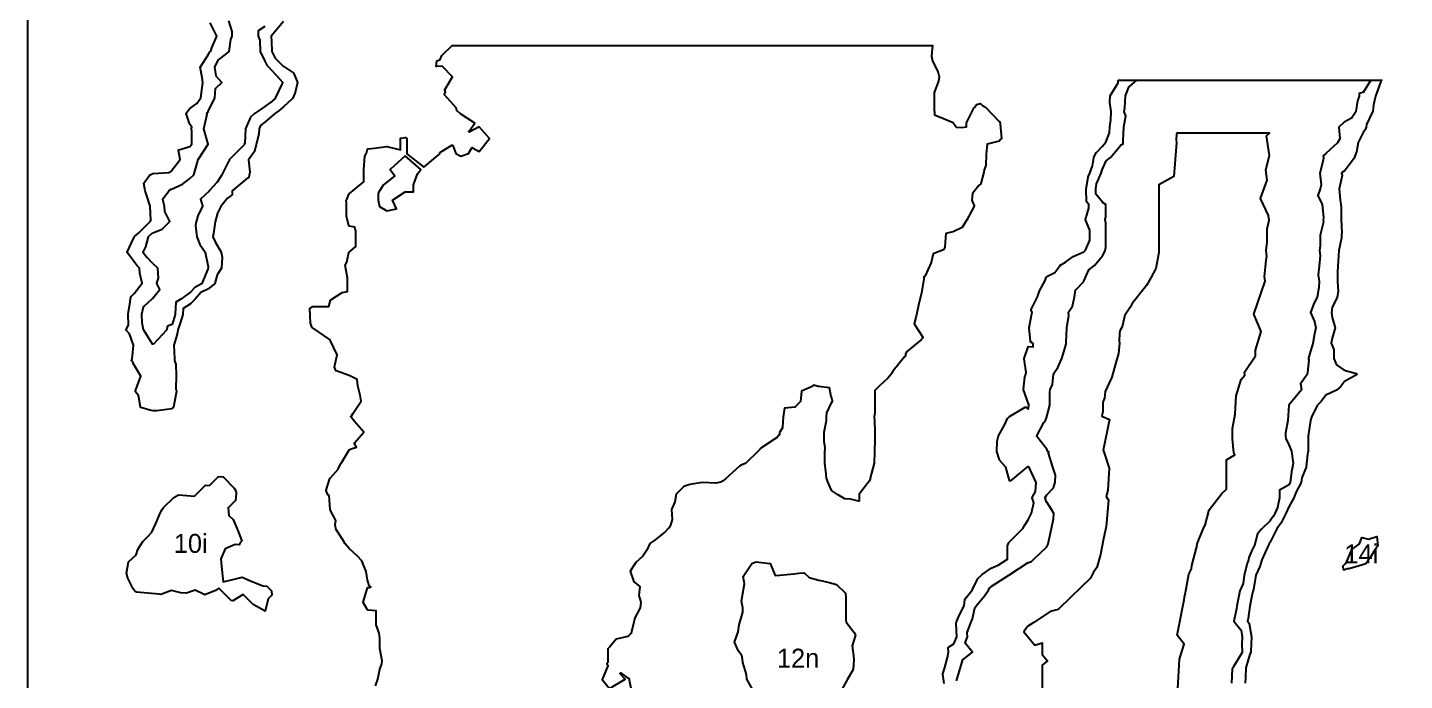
# Model space of a CAD drawing. Header units: millimetres. Extents: x 0 to 500, y 0 to 700.
# Drawn here: x 0 to 181.5, y 363.4 to 449.5 of the extents above; entities that cross this region are included whole.
import ezdxf
from ezdxf.enums import TextEntityAlignment as Align

# ---------------------------------------------------------------- set-up
doc = ezdxf.new("R2010")
doc.units = ezdxf.units.MM
for name, color, linetype in [('CORTE', 1, 'Continuous'), ('GRABADO', 5, 'Continuous'), ('HOJA', 8, 'Continuous')]:
    doc.layers.add(name, color=color, linetype=linetype)

msp = doc.modelspace()

# ---------------------------------------------------------------- linework, layer by layer
at = {"layer": 'CORTE'}
for points in [[(33.72, 450.33), (32.12, 448.38), (32.15, 447.69), (32.21, 446.38), (32.63, 445.5), (33.71, 444.44), (33.8, 444.39), (35.1, 443.51), (35.11, 443.5), (35.11, 443.5), (35.12, 443.48), (35.12, 443.48), (35.57, 442.31), (35.57, 442.31), (35.57, 442.3), (35.57, 442.29), (35.57, 442.29), (35.57, 442.28), (35.57, 442.28), (35.29, 440.98), (35.29, 440.97), (35.28, 440.97), (34.95, 440.22), (34.95, 440.22), (34.95, 440.21), (34.94, 440.2), (34.94, 440.2), (33.72, 439.06), (33.72, 439.06), (33.19, 438.59), (33.18, 438.59), (32.56, 438.15), (31.26, 437.07), (30.71, 436.61), (30.53, 436.16), (30.49, 435.51), (30.49, 435.5), (30.49, 435.49), (30.15, 434.12), (29.93, 433.21), (29.93, 433.21), (29.92, 433.21), (29.92, 433.2), (29.92, 433.19), (29.13, 432.08), (29.3, 430.45), (29.3, 430.45), (29.3, 430.44), (29.3, 430.43), (29.3, 430.43), (29.2, 430.05), (29.17, 429.78), (29.17, 429.78), (29.17, 429.77), (29.16, 429.76), (29.16, 429.75), (29.15, 429.74), (29.14, 429.74), (29.14, 429.73), (28.82, 429.52), (26.98, 427.99), (26.98, 427.54), (26.98, 427.53), (26.98, 427.53), (26.98, 427.52), (26.97, 427.51), (26.97, 427.5), (26.96, 427.49), (26.96, 427.49), (26.38, 427.05), (25.49, 425.95), (25.06, 425.04), (24.75, 423.93), (24.53, 422.38), (24.53, 422.37), (24.43, 421.92), (24.73, 421.29), (25.52, 419.91), (25.52, 419.9), (25.52, 419.89), (25.53, 419.89), (25.53, 419.89), (25.64, 419.25), (25.64, 419.24), (25.64, 419.23), (25.57, 417.83), (25.57, 417.82), (25.57, 417.82), (25.57, 417.81), (25.56, 417.8), (25.56, 417.8), (25.56, 417.79), (24.98, 416.94), (24.68, 415.78), (24.68, 415.77), (24.67, 415.76), (24.67, 415.75), (24.66, 415.75), (24.66, 415.75), (24.66, 415.74), (23.92, 415.15), (23.92, 415.15), (23.92, 415.14), (22.84, 414.6), (22.08, 413.71), (22.08, 413.71), (21.49, 413.09), (21.48, 413.09), (21.48, 413.08), (20.53, 412.49), (20.49, 411.72), (20.49, 411.71), (20.49, 411.7), (20.49, 411.7), (20.13, 410.55), (19.83, 409.66), (19.74, 409.11), (19.74, 409.1), (19.28, 407.64), (19.39, 405.88), (19.39, 405.62), (19.52, 405.24), (19.53, 405.24), (19.53, 405.23), (19.53, 405.22), (19.59, 403.57), (19.59, 403.57), (19.53, 401.93), (19.65, 401.55), (19.65, 401.55), (19.65, 401.54), (19.65, 401.53), (19.65, 401.52), (19.65, 401.52), (19.56, 401.1), (19.22, 399.48), (19.22, 399.47), (19.22, 399.46), (19.22, 399.46), (19.21, 399.45), (19.21, 399.44), (19.2, 399.44), (19.04, 399.28), (19.03, 399.27), (19.03, 399.27), (19.02, 399.26), (19.02, 399.26), (19.01, 399.26), (17.05, 399), (16.54, 399), (16.11, 399.07), (16.1, 399.07), (14.95, 399.42), (14.94, 399.42), (14.93, 399.43), (14.92, 399.43), (14.91, 399.44), (14.91, 399.45), (14.9, 399.46), (14.9, 399.47), (14.89, 399.48), (14.64, 400.99), (14.23, 401.48), (14.23, 401.49), (14.22, 401.49), (14.22, 401.5), (14.22, 401.51), (14.22, 401.51), (14.22, 401.52), (14.21, 401.53), (14.22, 401.54), (14.22, 401.54), (14.25, 401.73), (14.25, 401.73), (14.25, 401.74), (14.26, 401.75), (14.92, 403.56), (14.03, 405.1), (13.86, 405.41), (13.73, 405.56), (13.73, 405.56), (13.73, 405.57), (13.72, 405.58), (13.72, 405.58), (13.72, 405.59), (13.72, 405.6), (13.72, 405.6), (13.72, 405.61), (13.72, 405.62), (13.72, 405.63), (13.72, 405.63), (13.79, 405.82), (13.97, 407.64), (13.44, 409.15), (13.02, 409.64), (13.02, 409.64), (13.01, 409.65), (13.01, 409.65), (13.01, 409.66), (13, 409.67), (13, 409.67), (13, 409.68), (13, 409.69), (13, 409.7), (13.01, 409.7), (13.01, 409.71), (13.32, 410.29), (13.25, 411.72), (13.25, 411.73), (13.25, 411.73), (13.54, 413.37), (13.58, 413.77), (13.58, 413.77), (13.58, 413.78), (13.67, 414.08), (13.67, 414.08), (13.68, 414.09), (13.68, 414.1), (13.69, 414.11), (14.04, 414.46), (15.12, 415.81), (14.81, 417.16), (14.81, 417.16), (14.81, 417.17), (14.77, 417.8), (14.45, 418.12), (14.45, 418.12), (14.04, 418.65), (13.16, 419.83), (13.16, 419.83), (13.16, 419.84), (13.15, 419.85), (13.15, 419.85), (13.15, 419.86), (13.15, 419.87), (13.15, 419.87), (13.15, 419.88), (13.15, 419.89), (13.15, 419.9), (14.03, 421.82), (14.07, 421.9), (14.08, 421.93), (14.08, 421.93), (14.08, 421.94), (14.09, 421.95), (14.09, 421.96), (14.1, 421.96), (14.65, 422.47), (16.23, 423.99), (16.26, 424.13), (16.15, 425.97), (15.71, 427.36), (15.51, 428), (15.5, 428.01), (15.32, 428.97), (15.32, 428.97), (15.32, 428.98), (15.32, 428.99), (15.32, 429), (15.32, 429), (15.33, 429.01), (15.33, 429.02), (15.33, 429.02), (16.11, 430.11), (16.12, 430.11), (16.12, 430.12), (16.13, 430.12), (16.14, 430.13), (16.14, 430.13), (16.15, 430.13), (16.52, 430.27), (16.53, 430.28), (16.54, 430.28), (18.61, 430.43), (18.94, 430.6), (20.13, 432.12), (19.88, 433.32), (19.88, 433.33), (19.88, 433.33), (19.88, 433.34), (19.88, 433.35), (19.88, 433.36), (19.88, 433.37), (19.89, 433.37), (19.89, 433.37), (19.89, 433.38), (19.9, 433.39), (19.9, 433.39), (19.91, 433.4), (19.92, 433.4), (19.92, 433.4), (19.93, 433.41), (21.39, 433.84), (21.66, 434.17), (21.66, 435.91), (21.6, 436.16), (21.59, 436.16), (21.59, 436.17), (21.59, 436.18), (21.59, 436.18), (21.59, 436.19), (21.64, 436.41), (21.37, 436.86), (21.37, 436.87), (21.36, 436.88), (20.9, 438.19), (20.9, 438.2), (20.9, 438.2), (20.9, 438.21), (20.9, 438.22), (20.9, 438.23), (20.9, 438.23), (20.91, 438.24), (20.91, 438.25), (20.91, 438.25), (20.92, 438.26), (21.37, 438.83), (21.38, 438.84), (21.38, 438.84), (22.32, 439.52), (22.84, 440.28), (23.01, 441.64), (23.1, 442.29), (23.01, 442.94), (22.77, 444.32), (22.77, 444.32), (22.76, 444.33), (22.77, 444.34), (22.77, 444.35), (22.77, 444.35), (22.77, 444.36), (22.77, 444.36), (22.78, 444.37), (23.82, 445.94), (23.98, 446.26), (23.98, 446.26), (23.99, 446.27), (23.99, 446.28), (24, 446.28), (24.17, 446.41), (24.24, 446.75), (24.24, 446.75), (24.24, 446.76), (24.96, 448.4), (24.09, 450.18)], [(45.87, 362.73), (46.16, 363.58), (46.42, 364.92), (46.42, 364.92), (46.43, 364.93), (46.69, 365.62), (46.75, 366.02), (46.43, 367.62), (46.43, 367.63), (46.43, 367.63), (46.43, 368.98), (46.37, 369.66), (45.96, 370.74), (45.96, 370.74), (45.96, 370.75), (45.95, 370.75), (45.95, 370.76), (45.95, 372.59), (44.88, 372.7), (44.87, 372.7), (44.87, 372.7), (44.86, 372.71), (44.85, 372.71), (44.85, 372.71), (44.84, 372.72), (44.83, 372.72), (44.83, 372.73), (44.83, 372.73), (44.24, 373.71), (44.24, 373.72), (44.23, 373.73), (44.23, 373.73), (44.23, 373.74), (44.23, 373.74), (44.23, 373.75), (44.23, 373.77), (44.23, 373.77), (44.82, 375.62), (44.82, 375.62), (44.82, 375.63), (44.83, 375.64), (44.83, 375.64), (44.84, 375.65), (44.85, 375.66), (44.85, 375.66), (44.86, 375.66), (44.87, 375.67), (44.87, 375.67), (45.06, 375.7), (45.25, 375.79), (45.06, 375.9), (45.06, 375.9), (45.05, 375.91), (45.04, 375.91), (45.04, 375.92), (45.04, 375.92), (45.03, 375.93), (45.03, 375.94), (45.03, 375.94), (44.82, 376.65), (44.81, 376.65), (44.65, 377.81), (44.07, 379.19), (43.49, 379.81), (42.39, 380.81), (42.39, 380.81), (41.88, 381.44), (41.88, 381.44), (41.63, 381.86), (40.71, 383.25), (40.71, 383.26), (40.7, 383.26), (40.7, 383.27), (40.7, 383.27), (40.56, 383.92), (40.56, 383.93), (40.56, 383.94), (40.56, 383.95), (40.62, 384.51), (39.93, 385.85), (39.93, 385.86), (39.92, 385.87), (39.9, 385.96), (39.9, 385.96), (39.75, 387.83), (39.56, 387.95), (39.55, 387.96), (39.54, 387.97), (39.54, 387.97), (39.53, 387.98), (39.53, 387.99), (39.37, 388.46), (39.37, 388.46), (39.36, 388.48), (39.37, 388.49), (39.37, 388.49), (39.37, 388.5), (39.84, 390.08), (39.85, 390.08), (39.85, 390.09), (39.85, 390.1), (39.86, 390.11), (39.87, 390.11), (39.87, 390.12), (39.88, 390.12), (39.95, 390.16), (40.96, 391.28), (41.36, 392.13), (41.37, 392.13), (42.38, 393.82), (42.38, 393.82), (42.39, 393.83), (42.39, 393.83), (42.4, 393.84), (42.41, 393.85), (42.68, 393.98), (42.68, 393.98), (43.38, 394.18), (43.08, 394.68), (43.08, 394.68), (43.07, 394.69), (43.07, 394.69), (43.07, 394.7), (43.07, 394.71), (43.07, 394.72), (43.07, 394.73), (43.07, 394.73), (43.07, 394.74), (43.08, 394.75), (43.08, 394.75), (43.08, 394.76), (43.09, 394.76), (44.35, 396.17), (43.09, 397.57), (43.09, 397.58), (42.65, 398.16), (42.64, 398.17), (42.64, 398.17), (42.64, 398.18), (42.63, 398.19), (42.63, 398.2), (42.63, 398.2), (42.63, 398.21), (42.63, 398.22), (42.63, 398.23), (42.64, 398.23), (42.64, 398.24), (42.64, 398.24), (42.91, 398.68), (42.91, 398.69), (43.96, 400.26), (43.85, 401.03), (43.56, 402.27), (43.45, 403.13), (42.41, 403.63), (40.67, 404.25), (40.67, 404.25), (40.66, 404.26), (40.65, 404.26), (40.65, 404.26), (40.64, 404.27), (40.64, 404.27), (40.64, 404.28), (40.63, 404.28), (40.63, 404.29), (40.45, 404.73), (40.45, 404.74), (40.45, 404.75), (40.45, 404.75), (40.45, 404.76), (40.45, 404.77), (40.45, 404.78), (40.83, 406.35), (39.93, 408.23), (39.93, 408.23), (39.92, 408.24), (39.92, 408.24), (39.91, 408.32), (39.9, 408.33), (39.9, 408.33), (39.89, 408.33), (39.89, 408.33), (37.51, 409.99), (37.5, 409.99), (37.5, 409.99), (37.49, 410), (37.49, 410), (37.48, 410.01), (37.48, 410.02), (37.39, 410.33), (37.36, 410.4), (37.36, 410.4), (37.35, 410.41), (37.35, 410.41), (37.32, 410.55), (37.32, 410.56), (37.2, 412.47), (37.2, 412.48), (37.2, 412.49), (37.21, 412.5), (37.21, 412.51), (37.22, 412.52), (37.22, 412.53), (37.23, 412.53), (37.23, 412.53), (37.51, 412.72), (37.52, 412.72), (37.52, 412.72), (37.53, 412.73), (37.54, 412.73), (37.54, 412.73), (37.55, 412.73), (39.72, 412.73), (39.92, 413.58), (39.93, 413.58), (39.93, 413.59), (39.93, 413.6), (39.94, 413.61), (39.95, 413.62), (39.95, 413.62), (39.96, 413.62), (41.48, 414.57), (41.48, 414.58), (41.49, 414.58), (41.5, 414.58), (42.17, 414.74), (42.17, 416.54), (41.89, 418.18), (41.89, 418.18), (41.89, 418.19), (41.89, 418.19), (41.89, 418.2), (41.89, 418.21), (42.07, 418.61), (42.14, 418.8), (42.37, 419.88), (42.37, 419.89), (42.37, 419.89), (42.38, 419.9), (42.38, 419.91), (42.39, 419.91), (42.39, 419.92), (42.39, 419.92), (43.28, 420.66), (43.28, 422.65), (43.14, 423.23), (42.43, 423.35), (42.42, 423.35), (42.42, 423.35), (42.41, 423.35), (42.4, 423.36), (42.4, 423.36), (42.39, 423.37), (42.39, 423.37), (42.38, 423.38), (42.38, 423.38), (42.38, 423.39), (42.37, 423.4), (42.37, 423.4), (42.04, 424.68), (42.03, 424.69), (42.03, 424.69), (42.03, 424.7), (42.03, 426.46), (42.02, 426.74), (42.02, 426.74), (42.02, 426.75), (42.02, 426.76), (42.03, 426.77), (42.03, 426.77), (42.14, 426.96), (42.37, 427.57), (42.38, 427.57), (42.38, 427.58), (42.38, 427.58), (42.39, 427.59), (42.39, 427.59), (43.88, 428.83), (44.33, 429.21), (44.33, 430.82), (44.33, 430.82), (44.47, 432.57), (44.47, 432.57), (44.47, 432.58), (44.47, 432.59), (44.47, 432.59), (44.64, 432.88), (44.67, 432.99), (44.82, 433.5), (44.82, 433.5), (44.82, 433.51), (44.82, 433.51), (44.83, 433.52), (44.84, 433.53), (44.84, 433.53), (44.85, 433.54), (44.85, 433.54), (44.86, 433.54), (44.87, 433.55), (44.87, 433.55), (44.88, 433.55), (45.75, 433.65), (47.33, 433.84), (47.33, 433.84), (47.34, 433.84), (47.35, 433.84), (49.15, 433.41), (49.15, 434.89), (49.15, 434.9), (49.15, 434.91), (49.16, 434.93), (49.16, 434.93), (49.16, 434.94), (49.17, 434.94), (49.18, 434.95), (49.18, 434.95), (49.19, 434.96), (49.2, 434.96), (49.2, 434.96), (49.21, 434.96), (49.77, 435.05), (49.78, 435.05), (49.79, 435.05), (49.8, 435.05), (49.81, 435.05), (49.81, 435.05), (49.82, 435.04), (49.96, 434.95), (49.96, 434.95), (49.97, 434.94), (49.97, 434.94), (49.97, 434.93), (49.98, 434.92), (49.98, 434.92), (49.98, 434.91), (49.99, 434.9), (49.99, 434.9), (49.99, 434.89), (49.99, 432.96), (49.99, 432.89), (52.22, 431.12), (54.35, 432.89), (54.36, 433.06), (54.36, 433.06), (54.36, 433.07), (54.36, 433.07), (54.37, 433.08), (54.37, 433.09), (54.37, 433.09), (54.38, 433.1), (54.39, 433.11), (54.4, 433.11), (54.4, 433.12), (54.64, 433.23), (55.94, 434.01), (55.95, 434.01), (55.95, 434.01), (55.96, 434.01), (55.97, 434.01), (55.97, 434.01), (55.98, 434.02), (55.99, 434.01), (55.99, 434.01), (56, 434.01), (56.01, 434.01), (56.01, 434), (56.02, 434), (56.02, 434), (56.03, 433.99), (56.04, 433.99), (56.04, 433.98), (56.04, 433.98), (56.05, 433.97), (56.47, 432.91), (57.12, 432.58), (58.12, 432.91), (58.57, 433.67), (58.57, 433.67), (58.58, 433.68), (58.59, 433.68), (58.59, 433.69), (58.6, 433.69), (58.61, 433.7), (58.61, 433.7), (58.62, 433.7), (58.63, 433.7), (58.64, 433.7), (58.65, 433.7), (58.66, 433.7), (58.66, 433.69), (58.67, 433.69), (59.54, 433.18), (60.91, 434.89), (59.54, 436.44), (58.29, 435.77), (58.29, 435.77), (58.28, 435.77), (58.27, 435.77), (58.26, 435.76), (58.26, 435.76), (58.25, 435.76), (58.24, 435.77), (58.24, 435.77), (58.23, 435.77), (58.22, 435.77), (58.21, 435.78), (58.21, 435.78), (58.2, 435.79), (58.2, 435.79), (58.19, 435.8), (58.19, 435.8), (58.19, 435.81), (58.18, 435.82), (58.18, 435.82), (58.18, 435.83), (58.18, 435.84), (58.18, 435.84), (58.18, 435.85), (58.18, 435.86), (58.19, 435.87), (58.19, 435.88), (58.2, 435.88), (58.98, 436.91), (57.08, 438.15), (57.07, 438.16), (57.07, 438.16), (56.63, 438.55), (56.63, 438.55), (56.62, 438.56), (56.62, 438.57), (56.61, 438.57), (56.61, 438.58), (56.5, 438.93), (54.96, 440.66), (54.96, 440.67), (54.96, 440.67), (54.95, 440.68), (54.95, 440.69), (54.95, 440.7), (54.95, 440.71), (54.95, 440.71), (54.95, 440.72), (54.95, 440.73), (54.95, 440.74), (54.95, 440.74), (54.95, 440.75), (55.11, 441.01), (55.02, 441.33), (55.02, 441.34), (55.02, 441.35), (55.02, 441.36), (55.02, 441.37), (55.02, 441.38), (55.02, 441.39), (55.03, 441.39), (56.01, 443.03), (54.64, 444.46), (53.93, 444.38), (53.92, 444.38), (53.92, 444.38), (53.91, 444.38), (53.9, 444.38), (53.9, 444.39), (53.89, 444.39), (53.88, 444.4), (53.87, 444.4), (53.87, 444.41), (53.86, 444.41), (53.86, 444.42), (53.85, 444.43), (53.85, 444.44), (53.85, 444.44), (53.85, 444.45), (53.85, 444.46), (53.94, 445.09), (53.94, 445.1), (53.95, 445.11), (53.95, 445.11), (53.95, 445.12), (53.96, 445.13), (53.97, 445.14), (53.97, 445.14), (53.98, 445.14), (53.98, 445.15), (53.99, 445.15), (54.41, 445.31), (54.6, 445.83), (54.6, 445.84), (54.61, 445.85), (54.62, 445.86), (55.97, 447.17), (55.98, 447.18), (55.99, 447.18), (55.99, 447.19), (56, 447.19), (56.01, 447.19), (56.01, 447.19), (56.02, 447.19), (58.51, 447.19), (61.36, 447.19), (64.19, 447.19), (67, 447.19), (69.4, 447.19), (72.18, 447.19), (81.73, 447.19), (84.46, 447.19), (89.22, 447.19), (91.6, 447.19), (94.29, 447.19), (96.96, 447.19), (99.32, 447.19), (100.53, 447.19), (103.77, 447.19), (106.41, 447.19), (119.29, 447.19), (119.29, 447.19), (119.16, 445.77), (119.28, 445.1), (119.98, 443.73), (119.98, 443.73), (119.99, 443.72), (120.15, 443.05), (120.15, 443.05), (120.15, 443.04), (120.1, 442.47), (120.1, 442.46), (120.1, 442.46), (119.51, 440.99), (119.51, 438.97), (119.57, 438.01), (120.73, 437.56), (120.73, 437.56), (122, 437), (122, 436.99), (122.01, 436.99), (122.02, 436.98), (122.46, 436.39), (123.14, 436.35), (123.75, 436.43), (123.75, 436.93), (123.75, 436.94), (123.75, 436.95), (124.26, 437.95), (124.8, 439), (124.81, 439.01), (125.09, 439.38), (125.1, 439.38), (125.1, 439.39), (125.11, 439.4), (125.12, 439.4), (125.13, 439.4), (125.13, 439.4), (125.58, 439.51), (125.58, 439.51), (125.59, 439.51), (125.6, 439.51), (125.61, 439.51), (125.62, 439.5), (125.63, 439.5), (125.63, 439.5), (125.64, 439.49), (125.64, 439.49), (125.9, 439.25), (126.26, 439.03), (126.27, 439.03), (126.28, 439.02), (126.28, 439.02), (128.09, 437.16), (128.1, 437.15), (128.1, 437.15), (128.1, 437.14), (128.17, 437.01), (128.17, 437.01), (128.19, 436.95), (128.21, 436.86), (128.21, 436.86), (128.22, 436.85), (128.38, 434.89), (128.38, 434.89), (128.38, 434.88), (128.37, 434.87), (128.37, 434.86), (128.37, 434.85), (128.36, 434.84), (128.09, 434.56), (128.09, 434.55), (128.08, 434.55), (128.07, 434.54), (128.06, 434.54), (126.49, 434.14), (126.38, 432.85), (126.31, 431.35), (126.31, 431.34), (126.31, 431.33), (126.31, 431.33), (126.1, 430.79), (126.05, 430.48), (126.05, 430.48), (125.66, 428.97), (125.66, 428.97), (125.66, 428.96), (125.66, 428.95), (125.65, 428.95), (125.65, 428.94), (125.64, 428.94), (125.38, 428.72), (124.56, 427.63), (124.47, 426.75), (124.77, 426.02), (124.77, 426.01), (124.77, 426), (124.77, 425.99), (124.77, 425.98), (124.77, 425.98), (124.77, 425.97), (124.76, 425.96), (124.76, 425.96), (124.07, 424.66), (123.8, 424.17), (123.21, 423.18), (123.21, 423.18), (123.2, 423.17), (123.19, 423.17), (123.19, 423.16), (122, 422.59), (121.99, 422.59), (121.99, 422.59), (121.06, 422.36), (120.93, 420.61), (120.93, 420.61), (120.93, 420.6), (120.93, 420.59), (120.77, 420.26), (120.77, 420.25), (120.76, 420.24), (120.75, 420.23), (120.73, 420.22), (120.73, 420.22), (119.37, 419.7), (119.11, 418.57), (119.11, 418.56), (118.32, 416.81), (118.32, 416.8), (118.31, 416.79), (118.31, 416.78), (118.15, 416.66), (118.14, 416.55), (118.16, 416.41), (118.16, 416.4), (118.15, 416.39), (117.83, 414.5), (117.83, 414.5), (117.49, 413.16), (117.37, 412.46), (117.37, 412.46), (117.13, 411.46), (116.89, 410.45), (118.02, 408.68), (118.02, 408.67), (118.03, 408.67), (118.03, 408.66), (118.03, 408.65), (118.03, 408.64), (118.03, 408.63), (118.03, 408.62), (118.02, 408.62), (118.02, 408.61), (118.02, 408.6), (118.01, 408.6), (117.78, 408.34), (117.78, 408.34), (115.87, 406.75), (115.71, 406.48), (115.71, 406.35), (115.71, 406.34), (115.71, 406.33), (115.62, 406.11), (115.61, 406.1), (115.61, 406.09), (114.12, 404.28), (113.9, 403.89), (113.9, 403.88), (113.9, 403.88), (113.42, 403.3), (113.42, 403.3), (112.28, 402.23), (112.28, 402.23), (111.67, 401.68), (111.67, 398.77), (111.67, 398.76), (111.58, 398.2), (111.63, 397.68), (111.68, 396.17), (111.68, 394.7), (111.66, 394.13), (111.66, 393.57), (111.61, 392.09), (111.61, 392.08), (111.61, 392.07), (111.09, 390.12), (111.09, 390.05), (111.09, 389.97), (111.09, 389.96), (111.08, 389.95), (111.08, 389.95), (111.08, 389.95), (110.98, 389.76), (110.98, 389.75), (109.62, 387.99), (109.62, 387.12), (109.62, 387.11), (109.62, 387.1), (109.61, 387.09), (109.6, 387.07), (109.6, 387.07), (109.59, 387.06), (109.58, 387.06), (109.57, 387.05), (109.56, 387.05), (109.56, 387.05), (109.55, 387.05), (109.54, 387.05), (109.53, 387.05), (108.46, 387.32), (107.78, 387.37), (107.78, 387.37), (107.77, 387.38), (107.76, 387.38), (107.75, 387.38), (106.77, 387.95), (106.76, 387.95), (105.98, 388.48), (105.98, 388.49), (105.98, 388.49), (105.97, 388.5), (105.97, 388.5), (105.96, 388.51), (105.5, 389.64), (105.34, 390.03), (105.33, 390.03), (105.33, 390.04), (105.33, 390.05), (105.27, 390.62), (105.1, 392.08), (105.1, 392.09), (105.1, 393.42), (105.13, 394.13), (105.01, 394.9), (105.01, 394.91), (105.01, 396.17), (105.01, 396.18), (105.01, 396.18), (105.33, 397.69), (105.3, 398.2), (105.3, 398.21), (105.35, 398.72), (105.36, 398.73), (105.36, 398.74), (105.96, 400.03), (105.96, 400.03), (106.12, 400.26), (105.96, 400.81), (105.95, 400.81), (105.72, 402.01), (104.27, 402.21), (104.27, 402.21), (103.6, 402.38), (103.42, 402.22), (103.41, 402.22), (103.41, 402.22), (103.41, 402.21), (102.01, 401.57), (101.88, 400.23), (101.88, 400.22), (101.88, 400.21), (101.87, 400.2), (101.87, 400.2), (101.86, 400.19), (101.19, 399.5), (101.19, 399.49), (101.18, 399.49), (101.17, 399.49), (101.17, 399.48), (101.16, 399.48), (101.15, 399.48), (101.15, 399.48), (99.79, 399.32), (99.6, 398.2), (99.52, 396.79), (99.52, 396.78), (99.51, 396.78), (99.51, 396.77), (99.51, 396.76), (99.14, 396.14), (99.11, 395.87), (99.11, 395.87), (99.1, 395.85), (99.1, 395.84), (99.09, 395.84), (98.75, 395.42), (98.74, 395.42), (98.74, 395.41), (98.73, 395.41), (96.67, 394.07), (96.52, 393.9), (96.52, 393.9), (96.3, 393.68), (94.63, 392.04), (94.63, 392.04), (94.62, 392.03), (94.61, 392.02), (94.61, 392.02), (94.61, 392.02), (94.06, 391.84), (93.85, 391.67), (92, 390), (92, 390), (91.7, 389.74), (91.69, 389.74), (91.38, 389.59), (91.38, 389.59), (91.37, 389.59), (90.74, 389.46), (90.74, 389.46), (90.73, 389.46), (88.91, 389.52), (87.31, 389.29), (86.5, 389.01), (85.48, 387.98), (85.33, 386.97), (85.33, 386.97), (85.32, 386.96), (84.88, 385.96), (84.97, 384.67), (84.97, 384.66), (84.96, 384.66), (84.96, 384.65), (84.76, 383.92), (84.76, 383.91), (84.75, 383.9), (84.52, 383.53), (84.51, 383.53), (84.07, 383.03), (84.07, 383.03), (82.56, 381.84), (82.55, 381.84), (82.05, 381.5), (81.64, 380.62), (81.64, 380.61), (81.11, 379.82), (81.11, 379.82), (81.1, 379.81), (81.1, 379.81), (80.17, 378.99), (79.44, 377.82), (79.94, 376.45), (80.67, 375.84), (80.67, 375.84), (80.68, 375.83), (80.68, 375.83), (80.68, 375.82), (80.69, 375.82), (80.69, 375.81), (80.69, 375.81), (80.69, 375.79), (80.69, 375.79), (80.6, 374.63), (80.85, 373.77), (80.85, 373.76), (80.85, 373.75), (80.76, 373.01), (80.76, 373), (80.76, 372.99), (80.76, 372.99), (80.76, 372.98), (80.05, 371.68), (79.91, 371.11), (79.56, 369.66), (79.56, 369.65), (79.55, 369.64), (79.55, 369.63), (79.54, 369.63), (79.54, 369.62), (79.18, 369.26), (79.18, 369.26), (79.17, 369.25), (79.16, 369.25), (79.16, 369.24), (79.15, 369.24), (79.15, 369.24), (77.59, 368.88), (76.74, 367.84), (76.74, 367.84), (76.49, 367.6), (76.49, 365.82), (76.49, 365.81), (76.48, 365.8), (76.48, 365.8), (76.48, 365.79), (76.36, 365.6), (76.48, 365.42), (76.48, 365.41), (76.48, 365.4), (76.48, 365.4), (76.49, 365.38), (76.49, 365.37), (76.49, 365.37), (76.49, 365.36), (76.48, 365.35), (76.48, 365.35), (75.75, 363.57), (76.7, 362.36), (78.78, 363.58), (78.14, 364.29), (78.13, 364.3), (78.13, 364.31), (78.12, 364.32), (78.12, 364.33), (78.12, 364.34), (78.13, 364.36), (78.13, 364.36), (78.13, 364.37), (78.13, 364.37), (78.14, 364.38), (78.14, 364.38), (78.15, 364.39), (78.15, 364.39), (78.16, 364.4), (78.17, 364.4), (78.17, 364.4), (78.18, 364.41), (78.19, 364.41), (78.19, 364.41), (78.2, 364.41), (78.21, 364.41), (78.22, 364.41), (78.22, 364.4), (78.23, 364.4), (78.24, 364.4), (78.24, 364.4), (79.15, 363.72), (79.23, 363.72), (79.23, 363.71), (79.24, 363.71), (79.25, 363.71), (79.26, 363.71), (79.26, 363.7), (79.27, 363.7), (79.28, 363.69), (79.28, 363.69), (79.28, 363.68), (79.29, 363.67), (79.29, 363.66), (79.3, 363.65), (79.3, 363.65), (79.3, 363.64), (79.29, 363.56), (79.29, 363.49), (79.69, 361.53)], [(120.81, 363.04), (120.66, 364.25), (120.66, 364.26), (120.66, 364.27), (120.66, 364.27), (120.66, 364.28), (120.9, 365.12), (121.28, 366.47), (121.41, 367.14), (121.37, 367.74), (121.37, 367.74), (121.37, 367.75), (121.38, 367.76), (121.38, 367.77), (121.38, 367.78), (121.39, 367.79), (121.4, 367.8), (121.4, 367.8), (122.11, 368.27), (122.48, 369.18), (122.41, 370.95), (122.41, 370.96), (122.41, 370.97), (122.41, 370.97), (122.41, 370.98), (122.51, 371.23), (122.66, 371.7), (122.67, 371.71), (123.47, 373.27), (123.54, 374.09), (123.54, 374.1), (123.54, 374.11), (123.55, 374.12), (123.55, 374.13), (123.55, 374.13), (124.51, 375.33), (124.55, 375.4), (125.22, 376.8), (125.23, 376.81), (125.23, 376.81), (125.23, 376.81), (125.23, 376.82), (125.81, 377.37), (125.82, 377.38), (125.83, 377.38), (127.02, 378.22), (127.03, 378.22), (127.96, 378.65), (129.16, 379.4), (129.16, 381.17), (129.16, 381.18), (129.16, 381.19), (129.17, 381.19), (129.17, 381.2), (129.26, 381.42), (129.29, 381.54), (129.29, 381.55), (129.3, 381.56), (129.3, 381.57), (129.3, 381.57), (129.46, 381.72), (131.21, 383.48), (131.41, 383.87), (131.41, 383.88), (131.89, 384.61), (132.32, 385.5), (132.65, 386.87), (132.44, 387.49), (132.44, 387.5), (132.44, 387.5), (132.43, 387.51), (132.43, 387.52), (132.44, 387.53), (132.44, 387.54), (132.44, 387.54), (132.44, 387.55), (132.87, 388.36), (132.97, 389.54), (132.07, 391.41), (132.07, 391.41), (132.01, 391.56), (132, 391.6), (131.96, 391.6), (131.91, 391.58), (131.91, 391.58), (131.67, 391.52), (129.56, 389.76), (129.55, 389.76), (129.53, 389.75), (129.52, 389.75), (129.5, 389.75), (129.49, 389.75), (129.47, 389.76), (129.46, 389.77), (129.45, 389.77), (129.45, 389.77), (129.45, 389.78), (129.44, 389.79), (129.44, 389.8), (129.44, 389.8), (128.96, 391.55), (128.14, 392.49), (128.14, 392.49), (128.13, 392.5), (128.13, 392.51), (128.13, 392.51), (127.78, 393.61), (127.78, 393.61), (127.78, 393.62), (127.78, 393.62), (127.78, 393.63), (127.83, 394.97), (127.83, 394.97), (127.83, 394.98), (127.99, 395.68), (128, 395.69), (128, 395.7), (128, 395.7), (128.86, 397.25), (129.03, 397.73), (129.03, 397.73), (129.03, 397.74), (129.16, 397.97), (129.17, 397.98), (129.17, 397.99), (129.18, 397.99), (129.46, 398.24), (129.46, 398.25), (131.51, 399.47), (131.52, 399.47), (131.52, 399.47), (131.53, 399.47), (131.54, 399.48), (131.56, 399.48), (131.57, 399.48), (131.57, 399.47), (131.58, 399.47), (131.59, 399.46), (131.6, 399.46), (131.9, 399.21), (131.97, 399.68), (131.97, 399.69), (132, 399.76), (132, 399.82), (131.89, 400.05), (131.88, 400.05), (131.3, 401.76), (131.3, 401.76), (131.3, 401.77), (131.3, 401.78), (131.3, 401.78), (131.44, 403.46), (131.44, 403.47), (131.44, 403.47), (131.57, 403.84), (131.62, 404.04), (131.36, 405.85), (131.36, 405.85), (131.36, 405.86), (131.36, 405.87), (131.36, 405.87), (131.36, 405.88), (131.88, 407.43), (131.89, 407.44), (131.89, 407.45), (131.9, 407.45), (131.9, 407.46), (131.9, 407.46), (131.91, 407.47), (131.92, 407.47), (131.92, 407.47), (131.93, 407.48), (131.94, 407.48), (131.95, 407.48), (131.96, 407.48), (132.56, 407.41), (132.56, 407.85), (132.22, 408.09), (132.21, 408.1), (132.21, 408.11), (132.2, 408.12), (132.2, 408.13), (132.2, 408.13), (132.2, 408.14), (132.19, 408.14), (132.02, 409.93), (132.02, 409.93), (132.02, 409.94), (132.02, 409.94), (132.35, 411.6), (132.42, 411.96), (132.29, 412.28), (132.29, 412.29), (132.29, 412.3), (132.29, 412.3), (132.29, 412.31), (132.29, 412.31), (132.29, 412.32), (132.29, 412.33), (132.29, 412.33), (132.29, 412.34), (133.12, 414.04), (133.4, 414.81), (133.4, 414.82), (133.4, 414.82), (134.1, 416.08), (134.33, 416.67), (134.33, 416.67), (134.34, 416.68), (134.34, 416.68), (134.35, 416.69), (134.36, 416.7), (135.42, 417.25), (136.07, 418.13), (136.08, 418.13), (136.09, 418.14), (136.09, 418.15), (136.8, 418.58), (137.81, 419.34), (137.82, 419.35), (139.25, 419.94), (139.47, 420.16), (140.03, 421.49), (140.03, 422.82), (139.46, 424.17), (139.46, 424.18), (139.46, 424.18), (139.46, 424.19), (139.46, 424.19), (139.46, 424.2), (139.46, 424.21), (139.88, 425.7), (139.88, 426.21), (139.63, 426.52), (139.62, 426.52), (139.62, 426.53), (139.62, 426.54), (139.62, 426.54), (139.61, 426.55), (139.61, 426.56), (139.61, 426.56), (139.55, 428.27), (139.55, 428.28), (139.55, 428.28), (139.82, 429.82), (139.83, 429.83), (139.83, 429.83), (140.04, 430.34), (140.4, 431.32), (140.56, 432.36), (140.57, 432.37), (140.57, 432.37), (140.57, 432.38), (140.88, 433.04), (140.88, 433.05), (140.89, 433.05), (140.89, 433.06), (141.68, 433.9), (142.14, 434.43), (142.61, 435.65), (142.65, 436.43), (142.65, 436.43), (142.79, 437.37), (142.85, 438.46), (142.65, 439.67), (142.65, 439.68), (142.65, 439.68), (142.7, 440.51), (142.71, 440.51), (142.71, 440.52), (142.71, 440.53), (142.71, 440.54), (143.75, 442.26), (143.78, 442.55), (143.78, 442.55), (143.79, 442.56), (143.79, 442.57), (143.79, 442.57), (143.79, 442.58), (143.8, 442.59), (143.81, 442.6), (143.82, 442.6), (143.82, 442.61), (143.83, 442.61), (143.85, 442.61), (143.86, 442.61), (144.63, 442.61), (152.5, 442.61), (156.34, 442.61), (161.84, 442.61), (168.08, 442.61), (173.11, 442.61), (177.31, 442.61), (178.5, 442.61), (178.37, 442.41), (177.68, 440.48), (177.41, 439.36), (177.31, 438.45), (177.31, 438.45), (177.31, 438.44), (177.3, 438.43), (176.49, 436.77), (176.46, 436.42), (176.46, 436.41), (176.46, 436.41), (176.38, 436.12), (176.38, 436.12), (176.38, 436.11), (176.38, 436.11), (176.37, 436.1), (176.04, 435.71), (175.41, 434.36), (175.16, 433.08), (175.16, 433.07), (175.15, 433.07), (174.87, 432.32), (174.87, 432.32), (174.87, 432.31), (174.86, 432.31), (173.59, 430.6), (173.58, 430.6), (173.57, 430.59), (173.57, 430.59), (173.33, 430.46), (173.21, 430.3), (173.29, 430.07), (173.29, 430.07), (173.29, 430.06), (173.29, 430.05), (173.29, 430.05), (173.29, 430.04), (173.29, 430.04), (172.89, 428.27), (173.01, 426.75), (173.13, 426.25), (173.13, 426.25), (173.13, 426.24), (173.16, 425.86), (173.16, 424.2), (173.26, 422.45), (173.26, 422.44), (173.26, 422.44), (173.22, 422.15), (173.22, 421.84), (173.22, 421.83), (173.22, 421.82), (172.83, 420.11), (172.75, 418.79), (172.71, 418.08), (172.67, 417.3), (172.67, 416.05), (172.75, 414.72), (172.75, 414.72), (172.75, 414.71), (172.65, 413.99), (172.64, 413.99), (172.64, 413.98), (172.64, 413.97), (171.97, 412.63), (171.9, 411.97), (171.97, 411.3), (172.35, 409.95), (172.35, 409.94), (172.35, 409.94), (172.35, 409.93), (172.35, 409.93), (172.35, 409.92), (172.35, 409.91), (171.97, 408.56), (171.84, 407.9), (172.17, 407.07), (172.18, 407.06), (172.18, 407.06), (172.18, 407.05), (172.18, 407.05), (172.18, 405.87), (172.55, 405.04), (173.56, 404.34), (175.19, 403.89), (175.19, 403.89), (175.19, 403.89), (175.2, 403.88), (175.21, 403.87), (175.21, 403.87), (175.22, 403.86), (175.23, 403.86), (175.23, 403.85), (175.23, 403.85), (175.23, 403.84), (175.24, 403.83), (175.24, 403.83), (175.24, 403.82), (175.24, 403.81), (175.24, 403.8), (175.24, 403.8), (175.23, 403.79), (175.23, 403.78), (175.23, 403.78), (175.22, 403.77), (175.21, 403.76), (175.2, 403.75), (173.58, 402.85), (173.08, 402.16), (173.08, 402.16), (173.07, 402.15), (172.56, 401.72), (172.55, 401.72), (172.55, 401.71), (171.13, 401.04), (170.51, 400.22), (170.51, 400.22), (170.01, 399.7), (169.25, 398.13), (169.12, 397.69), (169.08, 397.39), (168.82, 395.66), (168.82, 393.71), (168.82, 393.7), (168.81, 393.7), (168.79, 393.61), (168.79, 393.6), (168.77, 393.55), (168.71, 393.28), (168.54, 391.58), (168.54, 391.57), (168.54, 391.57), (167.97, 390.15), (167.9, 389.54), (167.9, 389.54), (167.9, 389.53), (167.89, 389.52), (167.89, 389.52), (167.23, 388.29), (166.94, 387.49), (166.94, 387.48), (166.93, 387.48), (166.7, 387.11), (166.26, 386.31), (165.87, 385.45), (165.87, 385.45), (165.26, 384.23), (165.26, 384.22), (164.69, 383.4), (163.81, 381.67), (163.81, 381.67), (163.81, 381.66), (163.67, 381.49), (163.64, 381.38), (163.64, 381.37), (163.64, 381.37), (163.5, 381.1), (162.69, 379.34), (162.44, 378.45), (162.44, 378.45), (161.93, 377.3), (161.58, 375.44), (161.56, 375.27), (161.56, 375.27), (161.52, 375.14), (161.38, 374.59), (161.12, 373.23), (160.88, 371.61), (160.88, 371.61), (160.81, 371.23), (161.02, 370.96), (161.02, 370.96), (161.03, 370.95), (161.03, 370.94), (161.03, 370.94), (161.33, 369.18), (161.33, 369.18), (161.33, 369.17), (161.26, 367.23), (161.27, 367.13), (161.27, 367.13), (161.27, 367.12), (161.26, 367.11), (161.26, 367.1), (161.26, 367.09), (161.14, 366.91), (160.6, 365.08), (160.53, 363.76), (160.5, 363.07)], [(151.59, 361.57), (151.85, 366.23), (152.47, 368.21), (151.52, 369.4), (152.46, 374.07), (152.5, 374.4), (152.62, 375.03), (153.09, 377.46), (153.42, 378.16), (153.47, 378.6), (154.09, 380.93), (154.12, 381.03), (154.18, 381.44), (155, 383.5), (155.21, 383.91), (155.74, 385.92), (157.44, 388.1), (158.03, 388.67), (158.03, 392.51), (159.16, 393.17), (159.02, 393.45), (158.83, 395.3), (158.83, 396.65), (159.17, 398.53), (159.32, 400.98), (159.98, 403.1), (160.47, 403.7), (160.4, 404.08), (161.86, 406.23), (161.86, 406.99), (162.6, 409.46), (161.63, 411.74), (163.16, 416.07), (163.05, 416.7), (163.28, 418.83), (163.35, 419.4), (163.25, 420.12), (163.4, 421.22), (163.4, 422.97), (163.68, 424.15), (163.58, 424.69), (163.6, 424.74), (162.52, 427), (163.39, 429.42), (163.21, 430.76), (163.72, 432.66), (163.33, 435.27), (163.7, 435.61), (157.77, 435.61), (151.7, 435.61), (151.48, 435.61), (151.47, 435.56), (151.41, 434.65), (151.43, 434.39), (151.11, 429.91), (149.13, 428.81), (149.13, 424.44), (149.13, 423.99), (149.13, 419.88), (148.74, 417.75), (148.07, 416.54), (147.51, 415.53), (145.61, 413.15), (145.41, 412.69), (144.7, 411.65), (144.64, 411.6), (144.3, 410.06), (144.02, 409.63), (143.96, 409.24), (143.91, 408.21), (143.95, 407.89), (143.79, 406.55), (143.52, 405.48), (142.91, 403.43), (142.05, 401.52), (141.97, 400.65), (141.75, 400.14), (141.75, 398.89), (141.59, 398.26), (142.63, 397.83), (141.8, 393.79), (141.83, 393.7), (142.56, 391.41), (142.39, 388.53), (142.19, 387.67), (142.48, 387.22), (142.16, 383.73), (141.83, 382.08), (141.42, 380.02), (140.95, 378.34), (140.5, 377.72), (140.11, 376.91), (137.52, 374.39), (135.87, 372.79), (134.82, 372.51), (132.64, 371.06), (132.56, 371.04), (131.86, 370.59), (131.72, 370.39), (131.36, 369.93), (131.34, 369.84), (132.77, 368.06), (133.74, 368.39), (133.74, 366.85), (134.43, 365.99), (133.74, 365.45), (133.75, 357.85)], [(95.59, 362.18), (94.82, 363.6), (94.75, 364.23), (94.27, 365.81), (94.22, 366.58), (94.17, 366.67), (93.68, 367.37), (93.21, 368.47), (93.66, 369.83), (93.82, 370.74), (94.27, 372.42), (94.29, 373), (94.1, 373.89), (94.38, 375.41), (94.52, 376.18), (94.34, 377.13), (95.47, 378.86), (95.99, 379.07), (97.89, 378.86), (98.57, 377.28), (99.18, 377.33), (101.02, 377.5), (101.68, 377.56), (102.39, 377.62), (103.01, 377), (104.32, 376.67), (104.76, 376.56), (105.65, 376.34), (106.65, 376.1), (107.82, 374.93), (107.82, 374.93), (107.88, 374.34), (107.85, 374.23), (107.88, 374.11), (107.88, 371.46), (107.92, 371.12), (108.98, 369.73), (109.12, 369.41), (108.72, 368.01), (108.87, 366.69), (108.93, 366.14), (108.81, 364.86), (108.05, 363.51), (107.33, 362.24)]]:
    msp.add_lwpolyline(points, dxfattribs=at)
for points in [[(46.24, 427.69), (46.24, 426.75), (46.4, 425.95), (47.35, 425.36), (48.63, 425.63), (48.11, 426.76), (49.76, 427.86), (50.89, 427.86), (50.89, 428.79), (51.41, 430.23), (51.85, 430.8), (49.78, 432.62), (47.82, 430.8), (48.4, 430), (47.38, 429.16), (46.87, 428.73), (46.24, 427.69)], [(19.27, 387.57), (19.92, 387.92), (21, 387.83), (22.02, 387.73), (23.46, 389.17), (23.99, 389.12), (25.19, 390.33), (25.78, 390.27), (27.25, 388.8), (27.47, 388.42), (27.52, 388.22), (27.5, 388.03), (27.41, 387.14), (26.45, 386.19), (26.54, 385.19), (27.11, 384.63), (27.79, 382.98), (28.12, 382.16), (28.25, 381.84), (28.07, 381.66), (27.91, 381.29), (27.35, 381.34), (26.05, 380.78), (25.49, 379.48), (25.53, 378.97), (25.58, 378.44), (25.77, 376.41), (27.22, 376.78), (28.27, 377.04), (29.38, 376.58), (31, 375.91), (31.55, 375.86), (32.16, 375.25), (32.21, 374.66), (31.72, 374.17), (31.32, 372.55), (29.75, 373.44), (28.44, 374.75), (27.08, 373.92), (26.84, 373.98), (25.22, 375.59), (24.78, 375.29), (23.39, 374.7), (22.11, 375.31), (20.94, 374.93), (20.21, 375), (18.98, 375.28), (17.56, 374.78), (17.34, 374.81), (15.86, 374.94), (14.37, 375.08), (14.17, 375.15), (13.92, 375.51), (13.22, 376.9), (13.06, 377.59), (13.33, 379.05), (14.3, 380.01), (14.55, 380.71), (15.19, 381.77), (15.8, 382.38), (16.39, 382.97), (16.89, 384.13), (17.47, 385.48), (17.74, 385.99), (17.84, 386.09), (17.93, 386.24), (19.27, 387.57)], [(176.42, 378.8), (174.64, 378.29), (174.15, 378.15), (173.97, 378.13), (173.52, 377.96), (173.37, 378.49), (173.62, 378.74), (173.83, 378.9), (174.55, 380.68), (175.59, 381.46), (175.9, 382.26), (176.75, 382.06), (177.87, 382.4), (177.98, 381.19), (177.56, 380.58), (177.02, 379.68), (176.42, 378.8)]]:
    msp.add_lwpolyline(points, close=True, dxfattribs=at)
at = {"layer": 'GRABADO'}
for points in [[(31.26, 449.69), (30.41, 449.1), (30.41, 448.42), (30.62, 447.87), (30.62, 447.86), (30.62, 447.86), (30.62, 447.85), (30.68, 446.38), (31.28, 445.11), (31.53, 444.58), (31.73, 444.39), (31.74, 444.39), (33.25, 442.73), (33.59, 442.34), (33.59, 442.33), (33.6, 442.33), (33.6, 442.32), (33.6, 442.31), (33.61, 442.31), (33.61, 442.3), (33.61, 442.29), (33.61, 442.28), (33.61, 442.28), (33.61, 442.27), (33.6, 442.27), (33.6, 442.26), (33.52, 442.08), (32.65, 440.22), (32.64, 440.21), (32.64, 440.2), (32.63, 440.2), (31.97, 439.61), (31.96, 439.61), (31.26, 439.11), (29.89, 438.15), (29.37, 437.72), (28.84, 436.39), (28.75, 436.16), (28.66, 434.29), (28.66, 434.28), (28.66, 434.27), (28.66, 434.27), (28.66, 434.26), (28.57, 434.1), (28.57, 434.1), (28.56, 434.09), (28.56, 434.09), (27.23, 432.76), (26.57, 432.07), (26.58, 431.96), (26.58, 431.95), (26.58, 431.94), (26.58, 431.94), (26.58, 431.93), (26.58, 431.92), (26.57, 431.91), (26.57, 431.9), (26.39, 431.7), (25.58, 430.03), (25.58, 430.02), (25.01, 429.13), (25.01, 429.13), (23.95, 427.98), (23.94, 427.96), (23.94, 427.96), (23.93, 427.96), (22.82, 426.92), (23.07, 426.01), (23.07, 426), (23.07, 425.99), (23.07, 425.98), (23.07, 425.98), (23.07, 425.97), (23.07, 425.96), (23.06, 425.96), (22.45, 424.71), (22.23, 423.93), (22.16, 423.41), (22.33, 421.93), (22.73, 420.93), (23.41, 419.91), (23.41, 419.91), (23.41, 419.9), (23.42, 419.89), (23.8, 417.98), (23.8, 417.97), (23.8, 417.96), (23.8, 417.96), (23.79, 417.83), (23.78, 417.67), (23.77, 417.67), (23.77, 417.66), (23.77, 417.66), (22.98, 415.76), (22.97, 415.75), (22.96, 415.74), (22.96, 415.74), (22.95, 415.73), (22.95, 415.73), (22.04, 415.27), (21.49, 414.63), (21.49, 414.63), (21.48, 414.62), (20.2, 413.7), (20.2, 413.7), (19.56, 413.3), (19.47, 411.72), (19.47, 411.71), (19.47, 411.7), (19.47, 411.7), (19.06, 410.39), (19.06, 410.38), (19.05, 410.38), (19.05, 410.37), (19.04, 410.36), (19.04, 410.36), (19.04, 410.36), (19.03, 410.35), (19.02, 410.35), (18.45, 410.13), (18.32, 409.66), (18.32, 409.65), (18.31, 409.65), (18.31, 409.64), (18.31, 409.64), (18.3, 409.63), (16.6, 407.79), (16.59, 407.78), (16.58, 407.77), (16.57, 407.77), (16.57, 407.77), (16.56, 407.77), (16.56, 407.77), (16.55, 407.76), (16.54, 407.76), (16.53, 407.76), (16.51, 407.77), (16.51, 407.77), (16.5, 407.78), (16.49, 407.78), (16.49, 407.79), (16.48, 407.79), (16.48, 407.79), (15.31, 409.64), (15.31, 409.65), (15.31, 409.65), (15.31, 409.66), (15.3, 409.67), (15.13, 410.59), (15.13, 410.6), (15.06, 411.72), (15.06, 411.72), (15.07, 411.73), (15.07, 411.73), (15.29, 412.72), (15.29, 412.73), (15.3, 412.73), (15.3, 412.74), (15.3, 412.75), (15.31, 412.75), (15.31, 412.76), (16.47, 413.81), (16.48, 413.81), (16.48, 413.82), (17.42, 415), (17.03, 415.76), (17.03, 415.77), (17.03, 415.78), (17.03, 415.78), (17.03, 415.79), (17.03, 415.8), (17.03, 415.81), (17.03, 415.81), (17.28, 416.48), (17.18, 417.8), (16.49, 418.45), (15.75, 419.2), (15.74, 419.2), (15.26, 419.82), (15.25, 419.83), (15.25, 419.84), (15.24, 419.85), (15.24, 419.85), (15.24, 419.86), (15.24, 419.87), (15.24, 419.87), (15.24, 419.88), (15.24, 419.89), (15.24, 419.9), (15.25, 419.9), (15.59, 420.63), (15.93, 421.93), (15.94, 421.93), (15.94, 421.94), (15.94, 421.95), (15.94, 421.95), (15.95, 421.96), (15.95, 421.96), (16.49, 422.46), (16.5, 422.47), (16.51, 422.47), (17.76, 422.96), (18.75, 423.96), (18.1, 425.27), (18.1, 425.28), (18.1, 425.28), (18.09, 425.29), (18.09, 425.3), (18.06, 425.97), (17.82, 426.88), (17.82, 426.89), (17.82, 426.89), (17.82, 426.9), (17.82, 426.91), (17.82, 426.92), (17.82, 426.93), (17.83, 426.93), (17.83, 426.94), (18.7, 428.07), (18.7, 428.08), (18.71, 428.08), (18.71, 428.08), (18.71, 428.09), (18.95, 428.23), (18.96, 428.23), (20.43, 428.89), (21.39, 429.62), (21.92, 430.1), (22.27, 431.36), (22.48, 432.12), (22.48, 432.13), (22.49, 432.13), (22.49, 432.14), (23.79, 434.16), (23.24, 436.16), (23.24, 436.16), (23.24, 436.17), (23.24, 436.18), (23.24, 436.18), (23.24, 436.19), (23.68, 438.1), (23.63, 438.18), (23.63, 438.18), (23.63, 438.19), (23.62, 438.2), (23.62, 438.2), (23.62, 438.21), (23.62, 438.22), (23.62, 438.23), (23.62, 438.23), (23.63, 438.24), (23.63, 438.25), (23.63, 438.25), (23.64, 438.26), (23.65, 438.27), (23.74, 438.34), (23.81, 438.45), (24.68, 440.27), (24.78, 441.49), (24.78, 441.49), (24.78, 441.5), (24.78, 441.51), (24.79, 441.51), (24.79, 441.52), (24.8, 441.53), (25.6, 442.29), (24.87, 443.11), (24.86, 443.11), (24.86, 443.12), (24.86, 443.13), (24.85, 443.13), (24.85, 443.14), (24.85, 443.15), (24.68, 444.32), (24.68, 444.33), (24.68, 444.33), (24.68, 444.34), (24.68, 444.35), (24.69, 444.36), (24.69, 444.36), (25.17, 445.27), (25.17, 445.28), (25.17, 445.28), (25.18, 445.29), (25.19, 445.29), (25.19, 445.3), (26.28, 446.11), (26.56, 446.4), (26.79, 447.97), (26.79, 447.97), (26.79, 447.98), (26.79, 447.98), (26.98, 448.42), (26.98, 449), (26.55, 450.42)], [(122.45, 363.37), (122.97, 365.12), (123.29, 366.17), (123.29, 366.18), (123.29, 366.18), (123.3, 366.19), (123.3, 366.2), (123.31, 366.2), (124.54, 367.15), (123.6, 368.32), (123.59, 368.33), (123.59, 368.33), (123.59, 368.34), (123.58, 368.35), (123.58, 368.36), (123.58, 368.36), (123.58, 368.37), (123.58, 368.38), (123.58, 368.38), (123.58, 368.39), (123.9, 369.18), (123.88, 369.72), (123.88, 369.73), (123.88, 369.74), (123.88, 369.75), (124.45, 371.23), (124.55, 371.53), (124.88, 372.99), (124.88, 373), (124.88, 373.01), (124.89, 373.01), (125.1, 373.29), (126.13, 374.6), (126.65, 375.32), (126.75, 375.53), (126.75, 375.53), (126.75, 375.54), (126.76, 375.54), (126.76, 375.55), (127.01, 375.79), (127.02, 375.8), (129.37, 377.3), (129.47, 377.37), (129.47, 377.37), (129.48, 377.38), (129.48, 377.38), (129.49, 377.38), (129.5, 377.38), (131.91, 378.99), (131.92, 378.99), (131.92, 379), (131.93, 379), (132.32, 379.1), (132.64, 379.42), (134.34, 381.06), (134.47, 381.33), (134.47, 381.33), (134.47, 381.33), (134.54, 381.43), (134.6, 381.65), (134.96, 383.45), (135.22, 384.74), (135.29, 385.46), (134.96, 385.96), (134.34, 386.93), (134.33, 386.93), (134.33, 386.94), (134.15, 387.49), (134.14, 387.5), (134.14, 387.5), (134.14, 387.51), (134.14, 387.52), (134.14, 387.53), (134.15, 387.54), (134.15, 387.54), (134.15, 387.55), (134.34, 387.9), (134.34, 387.9), (134.34, 387.91), (134.35, 387.91), (135.26, 388.81), (135.44, 389.56), (135.5, 390.52), (135.16, 391.57), (134.58, 393.4), (134.58, 393.4), (134.58, 393.41), (134.58, 393.42), (134.58, 393.42), (134.58, 393.43), (134.58, 393.44), (134.62, 393.58), (134.47, 393.64), (134.47, 393.65), (134.46, 393.65), (134.44, 393.66), (134.44, 393.67), (134.44, 393.68), (134.43, 393.68), (134.34, 393.92), (133.04, 395.62), (133.03, 395.62), (133.03, 395.63), (133.02, 395.64), (133.02, 395.65), (133.02, 395.66), (133.02, 395.67), (133.02, 395.67), (133.02, 395.68), (133.02, 395.69), (133.02, 395.69), (133.03, 395.7), (133.98, 397.44), (133.98, 397.45), (133.98, 397.45), (134.2, 397.73), (134.21, 397.81), (134.21, 397.81), (134.22, 397.82), (134.22, 397.83), (134.33, 398.08), (134.75, 399.75), (134.75, 401.43), (134.75, 401.43), (134.75, 401.44), (134.81, 401.79), (134.81, 401.8), (134.81, 401.8), (134.81, 401.81), (135.1, 402.44), (135.22, 403.83), (135.22, 403.83), (135.22, 403.84), (135.23, 403.85), (135.23, 403.85), (135.23, 403.86), (135.79, 404.68), (136.34, 405.88), (136.77, 407.34), (136.89, 407.81), (136.9, 407.89), (136.89, 407.99), (136.89, 407.99), (136.89, 407.99), (136.99, 409.94), (136.99, 409.94), (137.24, 411.58), (137.2, 411.97), (137.2, 411.97), (137.2, 411.98), (137.21, 411.99), (137.21, 411.99), (137.21, 412), (137.21, 412), (137.22, 412.01), (137.74, 412.8), (138.01, 414.02), (138.15, 414.91), (138.15, 414.92), (138.15, 414.93), (138.15, 414.93), (138.16, 414.94), (138.17, 414.95), (139.23, 416.06), (139.25, 416.08), (139.88, 417.57), (139.89, 417.57), (139.9, 417.58), (139.9, 417.59), (139.9, 417.59), (140.63, 418.14), (141.68, 419.44), (141.95, 419.93), (142.07, 420.15), (142.13, 420.52), (142.13, 423.8), (142.06, 424.19), (142.06, 424.19), (142.06, 424.2), (142.06, 424.2), (142.06, 424.21), (142.13, 424.6), (142.13, 426.19), (141.69, 426.48), (141.68, 426.49), (140.85, 427.53), (140.85, 427.54), (140.84, 427.55), (140.84, 427.55), (140.84, 427.56), (140.83, 427.56), (140.83, 427.57), (140.83, 427.58), (140.81, 428.27), (140.81, 428.28), (140.81, 428.28), (140.92, 428.91), (140.92, 428.92), (140.92, 428.92), (141.51, 430.34), (141.67, 430.76), (141.67, 430.77), (142.18, 431.95), (142.19, 431.96), (142.19, 431.97), (142.2, 431.98), (142.77, 432.4), (144.13, 434.04), (144.13, 434.05), (144.14, 434.05), (144.14, 434.06), (144.14, 434.06), (144.4, 434.19), (144.41, 434.39), (144.4, 434.62), (144.4, 434.63), (144.51, 436.43), (144.51, 436.44), (144.79, 437.89), (144.55, 438.43), (144.55, 438.44), (144.55, 438.45), (144.55, 438.45), (144.55, 438.46), (144.55, 438.47), (144.55, 438.47), (144.55, 438.48), (144.66, 438.94), (144.73, 440.51), (144.73, 440.51), (144.73, 440.52), (144.73, 440.53), (145.18, 441.68), (145.18, 441.69), (145.19, 441.69), (145.19, 441.7), (145.19, 441.7), (145.2, 441.71), (146.21, 442.6), (146.21, 442.6), (146.22, 442.61), (146.24, 442.61), (146.24, 442.61), (146.25, 442.61), (146.26, 442.61), (147.46, 442.61), (151.7, 442.61), (157.77, 442.61), (164.67, 442.61), (170.23, 442.61), (174.87, 442.61), (175.54, 442.61), (175.54, 442.61), (175.67, 442.61), (175.67, 442.61), (177.08, 442.61), (176.04, 440.98), (176.03, 440.97), (176.02, 440.97), (176.02, 440.96), (176.01, 440.96), (175.99, 440.95), (175.55, 440.86), (175.55, 440.5), (175.55, 440.49), (175.55, 440.49), (175.54, 440.48), (175.54, 440.48), (175.33, 439.88), (175.11, 438.45), (175.11, 438.45), (175.11, 438.44), (175.11, 438.43), (175.11, 438.42), (174.56, 437.61), (174.56, 437.61), (174.55, 437.61), (174.55, 437.6), (174.54, 437.59), (173.57, 437.06), (172.87, 436.39), (172.98, 434.91), (172.98, 434.91), (172.98, 434.9), (172.97, 434.9), (172.97, 434.89), (172.97, 434.88), (172.97, 434.88), (172.68, 434.35), (172.68, 434.35), (172.67, 434.34), (171.14, 432.93), (170.8, 432.62), (170.84, 432.36), (170.84, 432.35), (170.84, 432.34), (170.84, 432.34), (170.79, 432.03), (170.79, 432.03), (170.33, 430.31), (170.54, 428.8), (170.54, 428.8), (170.54, 428.79), (170.54, 428.78), (170.53, 428.78), (170.41, 428.25), (170.41, 428.25), (170.1, 427.39), (170.63, 426.27), (170.64, 426.26), (170.64, 426.25), (170.64, 426.25), (170.85, 424.46), (170.85, 424.45), (170.85, 424.45), (170.85, 424.44), (170.85, 424.43), (170.85, 424.43), (170.77, 424.19), (170.81, 423.92), (170.82, 423.92), (170.82, 423.91), (170.82, 423.9), (170.81, 423.9), (170.4, 422.15), (170.4, 420.76), (170.4, 420.75), (170.31, 420.12), (170.4, 419.49), (170.4, 419.48), (170.4, 419.48), (170.24, 418.07), (170.12, 416.92), (170.26, 416.06), (170.26, 416.05), (170.26, 416.05), (170.26, 416.04), (170.2, 415.24), (170.2, 415.23), (170, 413.99), (170, 413.99), (169.99, 413.98), (169.99, 413.97), (169.58, 413.25), (169.13, 411.97), (169.65, 410.75), (169.65, 410.74), (169.66, 410.73), (169.8, 409.94), (169.8, 409.94), (169.8, 409.93), (169.8, 409.93), (169.8, 409.92), (169.66, 409.13), (169.43, 407.88), (169.43, 407.87), (168.86, 405.96), (168.86, 405.86), (168.89, 405.72), (168.89, 405.71), (168.89, 405.71), (168.89, 405.7), (168.71, 404.05), (168.71, 404.05), (168.67, 403.8), (168.67, 403.79), (168.66, 403.78), (168.66, 403.78), (167.8, 402.53), (167.94, 401.79), (167.94, 401.78), (167.94, 401.78), (167.94, 401.77), (167.94, 401.76), (167.94, 401.76), (167.93, 401.75), (167.93, 401.74), (167.93, 401.74), (166.26, 399.73), (166.26, 399.72), (166.26, 399.72), (166.25, 399.71), (166.25, 399.71), (166.13, 397.7), (166.13, 397.69), (165.83, 396.02), (165.83, 395.67), (165.86, 395.35), (166.26, 394.5), (166.26, 394.5), (166.62, 393.65), (166.62, 393.65), (166.62, 393.64), (166.62, 393.64), (166.81, 392.05), (166.81, 392.04), (166.81, 392.04), (166.76, 391.58), (166.76, 391.57), (166.76, 391.57), (166.76, 391.56), (166.64, 391.26), (166.43, 389.54), (166.43, 389.54), (166.42, 389.53), (166.42, 389.52), (166.42, 389.52), (166.26, 389.22), (166.26, 389.21), (166.25, 389.21), (166.24, 389.2), (166.23, 389.19), (165.03, 388.5), (165.03, 387.51), (165.03, 387.51), (165.03, 387.5), (164.75, 386.23), (164.75, 386.23), (164.75, 386.23), (164.4, 385.45), (164.4, 385.45), (164.22, 385.1), (164.22, 385.09), (163.81, 384.5), (163.81, 384.49), (163.8, 384.49), (162.64, 383.39), (162.15, 382.76), (161.79, 381.38), (161.79, 381.37), (161.78, 381.37), (161.37, 380.58), (161, 379.65), (160.96, 379.35), (160.96, 379.34), (160.96, 379.34), (160.78, 378.84), (160.37, 377.31), (160.25, 376.21), (160.25, 376.2), (160.24, 376.19), (159.8, 375.26), (159.5, 373.71), (159.41, 373.23), (159.36, 372.88), (159.36, 372.88), (159.03, 371.23), (159.95, 370.08), (159.95, 370.07), (159.96, 370.07), (159.96, 370.06), (159.96, 370.05), (159.96, 370.04), (160.11, 369.18), (160.11, 369.18), (160.11, 369.17), (160.08, 368.22), (160.11, 367.13), (160.11, 367.13), (160.11, 367.12), (160.11, 367.11), (160.11, 367.1), (160.1, 367.1), (158.92, 365.18), (158.92, 365.17), (158.86, 365.09), (158.86, 365.09), (158.82, 365.06), (158.79, 364.97), (158.69, 363.07)]]:
    msp.add_lwpolyline(points, dxfattribs=at)
at = {"layer": 'HOJA'}
msp.add_lwpolyline([(0, 0), (500, 0), (500, 700), (0, 700)], close=True, dxfattribs=at)

# ---------------------------------------------------------------- texts
at = {"layer": 'GRABADO'}
for s, p in [('10i', (21.51, 381.5)), ('14i', (175.81, 380.13)), ('12n', (101.57, 366.36))]:
    msp.add_text(s, height=2.5, dxfattribs=at).set_placement(p, align=Align.MIDDLE_CENTER)

doc.saveas('drawing.dxf')
